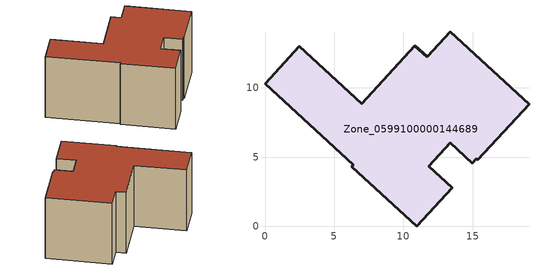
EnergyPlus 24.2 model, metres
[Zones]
Zone_0599100000144689
 floor ground (C_G): 13.53,2.78 10.97,0 6.27,4.3 6.39,4.43 0,10.31 2.48,13.01 6.99,8.87 10.84,13.05 11.72,12.24 13.4,14.06 19.08,8.82 15.39,4.81 15.28,4.89 14.99,4.57 13.39,6.04 11.82,4.34 z0
 wall outside (C_F): 10.97,0 13.53,2.78 11.82,4.34 13.39,6.04 14.99,4.57 15.28,4.89 15.39,4.81 19.08,8.82 13.4,14.06 11.72,12.24 10.84,13.05 6.99,8.87 2.48,13.01 0,10.31 6.39,4.43 6.27,4.3 10.97,0 z0:8.26
 roof outside (C_R): 0,10.31 6.39,4.43 6.27,4.3 10.97,0 13.53,2.78 11.82,4.34 13.39,6.04 14.99,4.57 15.28,4.89 15.39,4.81 19.08,8.82 13.4,14.06 11.72,12.24 10.84,13.05 6.99,8.87 2.48,13.01 z8.26
[BUILDING]
Pand.0599100000144689: North Axis=0; Terrain=City; Loads Convergence Tolerance Value=0.04; Temperature Convergence Tolerance Value=0.4; Solar Distribution=FullExterior; Maximum Number of Warmup Days=25; Minimum Number of Warmup Days=1
[Site:Location]
Rotterdam.The.Hague.AP_ZH_NLD Design_Conditions: Latitude=51.96; Longitude=4.45; Time Zone=1; Elevation=-4.5
[SITE:GROUNDTEMPERATURE:BUILDINGSURFACE]
18, 18, 18, 18, 18, 18, 18, 18, 18, 18, 18, 18
[MATERIAL] Thermal Absorptance=0.9; Solar Absorptance=0.7; Visible Absorptance=0.7
Name | Roughness | Thickness | Conductivity | Density | Specific Heat
G.TI.1975-1991 | MediumSmooth | 0.15 | 0.288461 | 540 | 1210
F.TI.1975-1991 | Rough | 0.3 | 0.230769 | 1920 | 840
R.TI.1975-1991 | MediumRough | 0.2 | 0.153846 | 1500 | 1000
[CONSTRUCTION]
C_G: G.TI.1975-1991
C_F: F.TI.1975-1991
C_R: R.TI.1975-1991
[ZONE]
Zone_0599100000144689: Type=1; Multiplier=1; Ceiling Height=Autocalculate; Volume=Autocalculate; Floor Area=autocalculate; Part of Total Floor Area=Yes
[ZONEINFILTRATION:DESIGNFLOWRATE]
Infil_Zone_0599100000144689: Zone or ZoneList or Space or SpaceList=Zone_0599100000144689; Schedule=AlwaysOn; Design Flow Rate Calculation Method=Flow/Area; Flow Rate per Floor Area=0.003; Constant Term Coefficient=1; Temperature Term Coefficient=0; Velocity Term Coefficient=0; Velocity Squared Term Coefficient=0
[HVACTEMPLATE:ZONE:IDEALLOADSAIRSYSTEM]
Zone_0599100000144689: Maximum Heating Supply Air Temperature=50; Minimum Cooling Supply Air Temperature=13; Maximum Heating Supply Air Humidity Ratio=0.0156; Minimum Cooling Supply Air Humidity Ratio=0.0077; Heating Limit=NoLimit; Cooling Limit=NoLimit; Dehumidification Control Type=ConstantSensibleHeatRatio; Cooling Sensible Heat Ratio=0.7; Dehumidification Setpoint=60; Humidification Control Type=None; Humidification Setpoint=30; Outdoor Air Method=None; Outdoor Air Flow Rate per Person=0.00944; Outdoor Air Flow Rate per Zone Floor Area=0; Outdoor Air Flow Rate per Zone=0; Demand Controlled Ventilation Type=None; Outdoor Air Economizer Type=NoEconomizer; Heat Recovery Type=None; Sensible Heat Recovery Effectiveness=0.7; Latent Heat Recovery Effectiveness=0.65
[ZONECONTROL:THERMOSTAT]
ThermostatControl_Zone_0599100000144689: Zone or ZoneList=Zone_0599100000144689; Control Type Schedule=DualSetpointControlType; Control 1=Thermostat_Zone_0599100000144689; Temperature Difference Between Cutout And Setpoint=0
[THERMOSTATSETPOINT:DUALSETPOINT]
Thermostat_Zone_0599100000144689: Heating Setpoint Temperature Schedule=HeatingSetpoint_Zone_0599100000144689; Cooling Setpoint Temperature Schedule=CoolingSetpoint_Zone_0599100000144689
[SCHEDULE:COMPACT]
HeatingSetpoint_Zone_0599100000144689: Through: 12/31, For: AllDays, Until: 24:00, 21
CoolingSetpoint_Zone_0599100000144689: Through: 12/31, For: AllDays, Until: 24:00, 24
DualSetpointControlType: Through: 12/31, For: AllDays, Until: 24:00, 4
AlwaysOn: Through: 12/31, For: AllDays, Until: 24:00, 1
